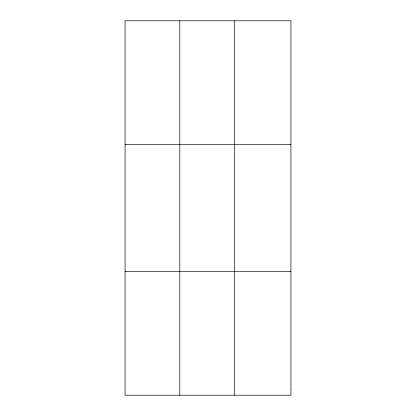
<?xml version="1.0" encoding="UTF-8"?>
<svg xmlns="http://www.w3.org/2000/svg" width="416" height="416" viewBox="0 0 416 416"><rect width="100%" height="100%" fill="white"/><g stroke="black" fill="none" stroke-linecap="round" stroke-linejoin="round"><path stroke-width="0.62" d="M179.8 395.2L179.8 20.8M234.541 395.2L234.541 20.8M125.065 144.352L290.935 144.352M125.065 271.648L290.935 271.648M290.935 389.022L290.935 395.2L125.065 395.2L125.065 20.8L290.935 20.8L290.935 389.022"/></g></svg>
